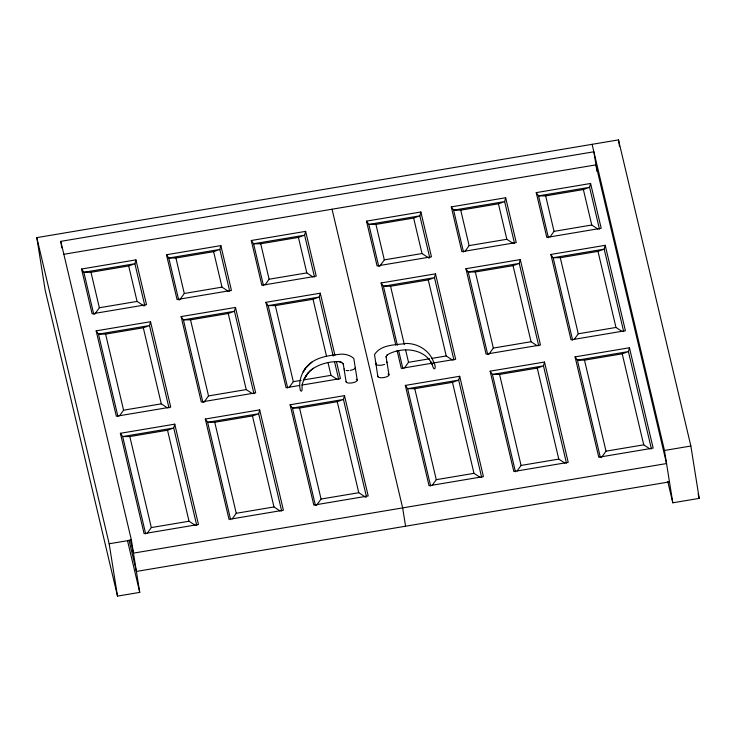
<?xml version="1.0" encoding="UTF-8"?>
<svg xmlns="http://www.w3.org/2000/svg" width="736" height="736" viewBox="0 0 736 736"><rect width="100%" height="100%" fill="white"/><g stroke="black" fill="none" stroke-linecap="round" stroke-linejoin="round"><path stroke-width="1.1" d="M344.218 368.975L344.448 369.941M386.915 362.802L386.685 361.836M135.921 259.882L146.51 304.686L92.129 313.821L81.54 269.017L135.921 259.882L134.89 263.709L144.78 305.541M150.54 321.715L170.724 407.118L116.343 416.254L96.158 330.85L150.54 321.715L149.509 325.551L168.995 407.974M220.855 245.612L231.444 290.407L177.063 299.543L166.474 254.748L220.855 245.612L219.825 249.44L229.715 291.272M174.754 424.157L198.472 524.492L144.09 533.628L120.373 433.292L174.754 424.157L173.724 427.984L196.733 525.338M235.474 307.446L255.659 392.849L201.287 401.985L181.093 316.581L235.474 307.446L234.444 311.273L253.929 393.696M305.652 231.362L316.241 276.166L261.869 285.301L251.28 240.497L305.652 231.362L304.621 235.189L314.511 277.021M259.688 409.878L283.406 510.223L229.025 519.358L205.307 419.023L259.688 409.878L258.658 413.715L281.676 511.069M299.672 385.452L286.083 387.734L265.889 302.33L320.27 293.195L319.24 297.022L333.196 356.058M344.485 395.637L368.202 495.972L313.83 505.108L290.104 404.772L344.485 395.637L343.454 399.464L366.473 496.818M420.872 211.996L431.462 256.8L377.08 265.935L366.491 221.14L420.872 211.996L419.842 215.832L429.732 257.664M395.793 345.083L381.11 282.974L435.491 273.838L434.461 277.665L453.946 360.088M505.669 197.754L516.258 242.558L461.886 251.694L451.288 206.89L505.669 197.754L504.638 201.581L514.528 243.414M459.706 376.271L483.423 476.615L429.042 485.751L405.324 385.416L459.706 376.271L458.675 380.107L481.684 477.452M520.288 259.587L540.472 344.991L486.1 354.126L465.906 268.723L520.288 259.587L519.257 263.414L538.743 345.837M590.603 183.476L601.202 228.28L546.82 237.415L536.231 192.62L590.603 183.476L589.582 187.312L599.463 229.144M544.502 362.029L568.22 462.364L513.838 471.5L490.121 371.165L544.502 362.029L543.472 365.856L566.49 463.211M605.222 245.318L625.416 330.722L571.035 339.857L550.841 254.454L605.222 245.318L604.192 249.145L623.677 331.568M629.436 347.751L653.163 448.095L598.782 457.231L575.064 356.886L629.436 347.751L628.406 351.587L651.424 448.932M346.132 381.947L343.234 363.777L343.528 364.173L341.412 362.388L339.075 361.606C324.456 361.293 306.599 367.439 302.689 383.162C301.116 384.22 303.471 393.41 300.435 390.706C298.411 382.996 300.868 374.44 305.606 368.156C313.104 357.917 326.434 355.81 338.155 354.476C343.629 353.519 349.664 354.623 353.804 358.487L357.245 380.08M303.784 379.868L307.758 373.373L310.472 370.512M303.885 379.647L307.832 373.281M305.523 368.248L303.131 371.919L305.606 368.156L311.898 362.094M94.668 314.29L99.36 307.749L137.071 301.42L144.155 306.066M179.602 300.021L184.294 293.48L222.005 287.141L228.206 291.208M119.554 415.794L123.574 410.191L161.285 403.852L167.486 407.919M265.07 284.832L269.1 279.229L306.811 272.9L313.002 276.966M203.817 402.454L208.518 395.922L246.229 389.583L252.42 393.65M147.292 533.168L151.322 527.565L189.032 521.226L195.233 525.292M289.285 387.274L293.314 381.671L301.079 380.365M379.62 266.414L384.312 259.872L422.022 253.534L429.106 258.189M232.236 518.889L236.256 513.286L273.967 506.957L280.168 511.023M465.088 251.224L469.108 245.622L506.828 239.283L513.02 243.358M404.506 367.917L408.526 362.314L429.603 358.772M316.36 505.577L321.062 499.045L358.772 492.706L365.847 497.352M550.022 236.955L554.052 231.352L591.762 225.014L597.954 229.08M488.63 354.596L493.332 348.064L531.042 341.725L537.234 345.791M432.253 485.282L436.273 479.679L473.984 473.349L480.185 477.416M574.236 339.397L578.266 333.785L615.977 327.456L622.168 331.522M517.049 471.04L521.07 465.437L558.78 459.098L564.981 463.165M601.312 457.7L606.013 451.159L643.724 444.829L649.916 448.896M310.436 370.548L313.462 368.147M93.73 314.125L83.84 272.283L90.979 272.283L128.69 265.944L134.89 263.709L83.84 272.283L81.54 269.017M178.673 299.846L168.783 258.014L175.913 258.014L213.624 251.675L219.825 249.44L168.783 258.014L166.474 254.748M263.47 285.605L253.58 243.763L260.71 243.763L298.42 237.424L304.621 235.189L253.58 243.763L251.28 240.497M378.69 266.239L368.8 224.406L375.93 224.406L413.641 218.068L419.842 215.832L368.8 224.406L366.491 221.14M117.944 416.548L98.458 334.126L105.598 334.116L143.308 327.787L149.509 325.551L98.458 334.126L96.158 330.85M463.487 251.997L453.597 210.156L460.727 210.156L498.438 203.817L504.638 201.581L453.597 210.156L451.288 206.89M202.878 402.279L183.402 319.856L190.532 319.847L228.243 313.508L234.444 311.273L183.402 319.856L181.093 316.581M548.421 237.719L538.531 195.886L545.661 195.886L583.372 189.548L589.582 187.312L538.531 195.886L536.231 192.62M287.684 388.028L268.198 305.606L275.328 305.596L313.039 299.267L319.24 297.022L268.198 305.606L265.889 302.33M397.366 345.276L383.41 286.24L390.549 286.24L428.26 279.901L434.461 277.665L383.41 286.24L381.11 282.974M487.692 354.421L468.216 271.998L475.346 271.989L513.056 265.659L519.257 263.414L468.216 271.998L465.906 268.723M572.636 340.142L553.15 257.72L560.28 257.72L597.991 251.381L604.192 249.145L553.15 257.72L550.841 254.454M145.691 533.913L122.673 436.558L129.812 436.558L167.523 430.22L173.724 427.984L122.673 436.558L120.373 433.292M230.626 519.644L207.616 422.289L214.746 422.289L252.457 415.95L258.658 413.715L207.616 422.289L205.307 419.023M315.422 505.393L292.413 408.038L299.543 408.038L337.254 401.7L343.454 399.464L292.413 408.038L290.104 404.772M430.643 486.036L407.634 388.682L414.764 388.682L452.474 382.343L458.675 380.107L407.634 388.682L405.324 385.416M515.439 471.785L492.43 374.431L499.56 374.431L537.271 368.092L543.472 365.856L492.43 374.431L490.121 371.165M600.374 457.516L577.364 360.162L584.494 360.162L622.205 353.823L628.406 351.587L577.364 360.162L575.064 356.886M350.143 370.42L352.866 369.702A5.64 1.914 -9 0 0 355.258 367.623M596.979 171.341L593.869 151.782L60.794 241.353L131.394 540.04L139.73 592.379L117.502 596.114L45.135 289.975L36.8 237.627L618.498 139.886L690.865 446.025L699.2 498.373L672.805 502.808L667.782 481.556M64.004 254.251L595.948 164.873L666.558 463.551L133.474 553.122L130.309 539.7M303.296 379.988L331.025 375.332L337.217 379.399M431.82 358.395L446.237 355.976L452.438 360.042M301.944 385.075L340.464 378.598L336.527 361.965M36.8 237.627L109.167 543.766L131.394 540.04M592.103 144.32L664.47 450.46L690.865 446.025M669.475 481.868L136.399 571.44L128.993 540.123M348.689 370.604L346.086 370.539M338.689 361.477L341.918 362.526M433.844 362.627C436.991 367.908 433.936 372.572 432.28 364.486L432.474 364.863C424.865 347.907 401.313 346.454 387.081 354.945L387.458 354.651L385.995 357.043L386.087 356.583L388.976 374.744M431.774 357.917C426.714 348.892 416.548 343.427 406.281 343.454C395.471 345.12 381.257 344.172 374.514 354.568L377.862 376.611M430.67 361.661L432.474 364.863M431.977 358.257L433.697 362.167M698.142 493.911L699.2 498.373M583.372 189.548L591.762 225.014M597.991 251.381L615.977 327.456M622.205 353.823L643.724 444.829M545.661 195.886L554.052 231.352M560.28 257.72L578.266 333.785M584.494 360.162L606.013 451.159M498.438 203.817L506.828 239.283M513.056 265.659L531.042 341.725M537.271 368.092L558.78 459.098M460.727 210.156L469.108 245.622M475.346 271.989L493.332 348.064M499.56 374.431L521.07 465.437M435.491 273.838L455.676 359.242L401.295 368.377L397.1 350.63M413.641 218.068L422.022 253.534M428.26 279.901L446.237 355.976M452.474 382.343L473.984 473.349M375.93 224.406L384.312 259.872M390.549 286.24L404.294 344.411M405.619 350.005L408.526 362.314M414.764 388.682L436.273 479.679M398.682 350.842L402.896 368.672M332.046 209.217L402.647 507.895L405.573 526.212M320.27 293.195L334.954 355.304M334.512 361.624L338.726 379.454M298.42 237.424L306.811 272.9M313.039 299.267L326.526 356.316M328.118 363.032L331.025 375.332M337.254 401.7L358.772 492.706M260.71 243.763L269.1 279.229M275.328 305.596L293.314 381.671M299.543 408.038L321.062 499.045M213.624 251.675L222.005 287.141M228.243 313.508L246.229 389.583M252.457 415.95L273.967 506.957M175.913 258.014L184.294 293.48M190.532 319.847L208.518 395.922M214.746 422.289L236.256 513.286M128.69 265.944L137.071 301.42M143.308 327.787L161.285 403.852M167.523 430.22L189.032 521.226M90.979 272.283L99.36 307.749M105.598 334.116L123.574 410.191M129.812 436.558L151.322 527.565M127.567 540.923L139.73 592.379M618.498 139.886L619.556 146.565M664.47 450.46L672.805 502.808M109.167 543.766L117.502 596.114M60.794 241.353L61.833 247.903M384.597 364.375A5.64 1.914 -9 0 1 380.429 365.268L379.04 365.304A5.64 1.914 -9 0 1 376.409 363.096M388.01 373.934A5.64 1.914 -9 0 1 384.588 377.412A5.64 1.914 -9 0 1 377.936 376.096M356.279 379.27A5.64 1.914 -9 0 1 352.848 382.738A5.64 1.914 -9 0 1 346.205 381.432"/></g></svg>
